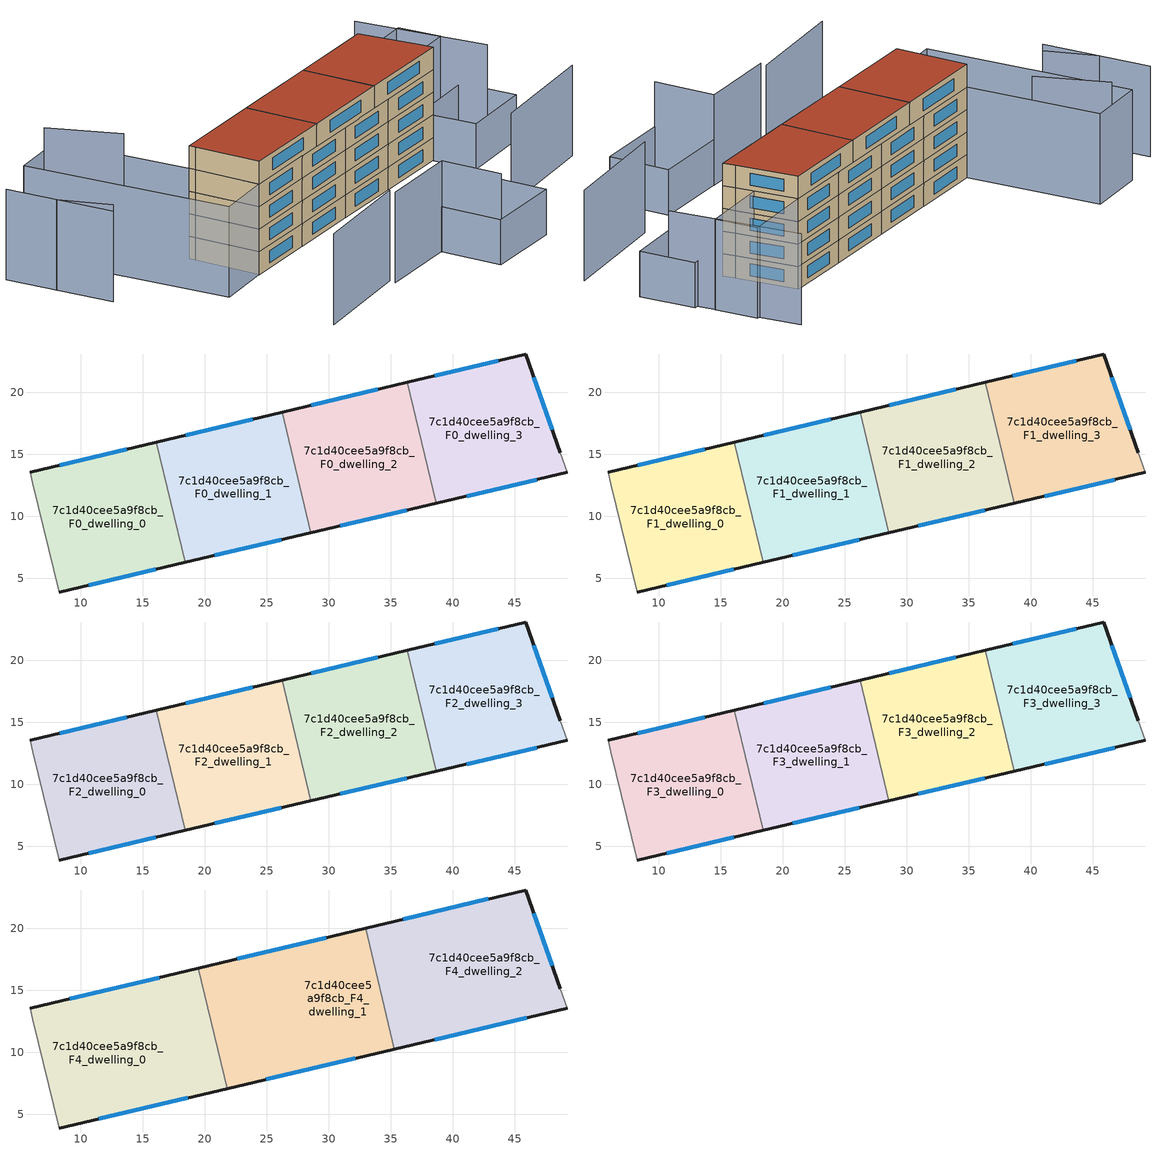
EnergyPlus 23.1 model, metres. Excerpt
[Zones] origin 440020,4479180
7c1d40cee5a9f8cb_F0_dwelling_0
 floor ground (EU_floor_Construction): 16.09,15.99 18.41,6.29 8.26,3.91 6.14,12.64 5.92,13.56 z0
 wall outside (EU_wall_Construction): 8.26,3.91 18.41,6.29 / 16.09,15.99 5.92,13.56 z0:3
 wall adiabatic (EU_wall_Construction): 5.92,13.56 6.14,12.64 8.26,3.91 z0:3
 wall to 7c1d40cee5a9f8cb_F0_dwelling_1 (EU_wall_Construction): 18.41,6.29 16.09,15.99 z0:3
 window (EU_Window_Construction): 10.64,4.47 16.03,5.74 / 13.71,15.42 8.3,14.13 z0.7:2.3
7c1d40cee5a9f8cb_F0_dwelling_1
 floor ground (EU_floor_Construction): 26.22,18.41 28.54,8.68 18.41,6.29 16.09,15.99 z0
 wall outside (EU_wall_Construction): 26.22,18.41 16.09,15.99 / 18.41,6.29 28.54,8.68 z0:3
 wall to 7c1d40cee5a9f8cb_F0_dwelling_2 (EU_wall_Construction): 28.54,8.68 26.22,18.41 z0:3
 window (EU_Window_Construction): 23.85,17.84 18.46,16.55 / 20.78,6.85 26.17,8.12 z0.7:2.3
7c1d40cee5a9f8cb_F0_dwelling_2
 floor ground (EU_floor_Construction): 36.31,20.82 38.64,11.06 28.54,8.68 26.22,18.41 z0
 wall outside (EU_wall_Construction): 36.31,20.82 26.22,18.41 / 28.54,8.68 38.64,11.06 z0:3
 wall to 7c1d40cee5a9f8cb_F0_dwelling_3 (EU_wall_Construction): 38.64,11.06 36.31,20.82 z0:3
 window (EU_Window_Construction): 33.95,20.25 28.58,18.97 / 30.91,9.24 36.28,10.5 z0.7:2.3
7c1d40cee5a9f8cb_F0_dwelling_3
 floor ground (EU_floor_Construction): 45.88,23.1 48.66,15.12 49.22,13.55 38.64,11.06 36.31,20.82 z0
 wall outside (EU_wall_Construction): 38.64,11.06 49.22,13.55 / 48.66,15.12 45.88,23.1 36.31,20.82 z0:3
 wall adiabatic (EU_wall_Construction): 49.22,13.55 48.66,15.12 z0:3
 window (EU_Window_Construction): 41.12,11.64 46.74,12.96 / 43.64,22.56 38.55,21.35 / 48.01,16.99 46.53,21.23 z0.7:2.3
7c1d40cee5a9f8cb_F1_dwelling_0
 floor to 7c1d40cee5a9f8cb_F0_dwelling_0 (EU_floor_Construction): 16.09,15.99 18.41,6.29 8.26,3.91 6.14,12.64 5.92,13.56 z3
 wall outside (EU_wall_Construction): 8.26,3.91 18.41,6.29 / 16.09,15.99 5.92,13.56 z3:6
 wall adiabatic (EU_wall_Construction): 5.92,13.56 6.14,12.64 8.26,3.91 z3:6
 wall to 7c1d40cee5a9f8cb_F1_dwelling_1 (EU_wall_Construction): 18.41,6.29 16.09,15.99 z3:6
 window (EU_Window_Construction): 10.64,4.47 16.03,5.74 / 13.71,15.42 8.3,14.13 z3.7:5.3
7c1d40cee5a9f8cb_F1_dwelling_1
 floor to 7c1d40cee5a9f8cb_F0_dwelling_1 (EU_floor_Construction): 26.22,18.41 28.54,8.68 18.41,6.29 16.09,15.99 z3
 wall outside (EU_wall_Construction): 26.22,18.41 16.09,15.99 / 18.41,6.29 28.54,8.68 z3:6
 wall to 7c1d40cee5a9f8cb_F1_dwelling_2 (EU_wall_Construction): 28.54,8.68 26.22,18.41 z3:6
 window (EU_Window_Construction): 23.85,17.84 18.46,16.55 / 20.78,6.85 26.17,8.12 z3.7:5.3
7c1d40cee5a9f8cb_F1_dwelling_2
 floor to 7c1d40cee5a9f8cb_F0_dwelling_2 (EU_floor_Construction): 36.31,20.82 38.64,11.06 28.54,8.68 26.22,18.41 z3
 wall outside (EU_wall_Construction): 36.31,20.82 26.22,18.41 / 28.54,8.68 38.64,11.06 z3:6
 wall to 7c1d40cee5a9f8cb_F1_dwelling_3 (EU_wall_Construction): 38.64,11.06 36.31,20.82 z3:6
 window (EU_Window_Construction): 33.95,20.25 28.58,18.97 / 30.91,9.24 36.28,10.5 z3.7:5.3
7c1d40cee5a9f8cb_F1_dwelling_3
 floor to 7c1d40cee5a9f8cb_F0_dwelling_3 (EU_floor_Construction): 45.88,23.1 48.66,15.12 49.22,13.55 38.64,11.06 36.31,20.82 z3
 wall outside (EU_wall_Construction): 38.64,11.06 49.22,13.55 / 48.66,15.12 45.88,23.1 36.31,20.82 z3:6
 wall adiabatic (EU_wall_Construction): 49.22,13.55 48.66,15.12 z3:6
 window (EU_Window_Construction): 41.12,11.64 46.74,12.96 / 43.64,22.56 38.55,21.35 / 48.01,16.99 46.53,21.23 z3.7:5.3
7c1d40cee5a9f8cb_F2_dwelling_0
 floor to 7c1d40cee5a9f8cb_F1_dwelling_0 (EU_floor_Construction): 16.09,15.99 18.41,6.29 8.26,3.91 6.14,12.64 5.92,13.56 z6
 wall outside (EU_wall_Construction): 8.26,3.91 18.41,6.29 / 16.09,15.99 5.92,13.56 z6:9
 wall adiabatic (EU_wall_Construction): 5.92,13.56 6.14,12.64 8.26,3.91 z6:9
 wall to 7c1d40cee5a9f8cb_F2_dwelling_1 (EU_wall_Construction): 18.41,6.29 16.09,15.99 z6:9
 window (EU_Window_Construction): 10.64,4.47 16.03,5.74 / 13.71,15.42 8.3,14.13 z6.7:8.3
7c1d40cee5a9f8cb_F2_dwelling_1
 floor to 7c1d40cee5a9f8cb_F1_dwelling_1 (EU_floor_Construction): 26.22,18.41 28.54,8.68 18.41,6.29 16.09,15.99 z6
 wall outside (EU_wall_Construction): 26.22,18.41 16.09,15.99 / 18.41,6.29 28.54,8.68 z6:9
 wall to 7c1d40cee5a9f8cb_F2_dwelling_2 (EU_wall_Construction): 28.54,8.68 26.22,18.41 z6:9
 window (EU_Window_Construction): 23.85,17.84 18.46,16.55 / 20.78,6.85 26.17,8.12 z6.7:8.3
7c1d40cee5a9f8cb_F2_dwelling_2
 floor to 7c1d40cee5a9f8cb_F1_dwelling_2 (EU_floor_Construction): 36.31,20.82 38.64,11.06 28.54,8.68 26.22,18.41 z6
 wall outside (EU_wall_Construction): 36.31,20.82 26.22,18.41 / 28.54,8.68 38.64,11.06 z6:9
 wall to 7c1d40cee5a9f8cb_F2_dwelling_3 (EU_wall_Construction): 38.64,11.06 36.31,20.82 z6:9
 window (EU_Window_Construction): 33.95,20.25 28.58,18.97 / 30.91,9.24 36.28,10.5 z6.7:8.3
7c1d40cee5a9f8cb_F2_dwelling_3
 floor to 7c1d40cee5a9f8cb_F1_dwelling_3 (EU_floor_Construction): 45.88,23.1 48.66,15.12 49.22,13.55 38.64,11.06 36.31,20.82 z6
 wall outside (EU_wall_Construction): 38.64,11.06 49.22,13.55 / 48.66,15.12 45.88,23.1 36.31,20.82 z6:9
 wall adiabatic (EU_wall_Construction): 49.22,13.55 48.66,15.12 z6:9
 window (EU_Window_Construction): 41.12,11.64 46.74,12.96 / 43.64,22.56 38.55,21.35 / 48.01,16.99 46.53,21.23 z6.7:8.3
7c1d40cee5a9f8cb_F3_dwelling_0
 floor to 7c1d40cee5a9f8cb_F2_dwelling_0 (EU_floor_Construction): 16.09,15.99 18.41,6.29 8.26,3.91 6.14,12.64 5.92,13.56 z9
 wall outside (EU_wall_Construction): 8.26,3.91 18.41,6.29 / 16.09,15.99 5.92,13.56 z9:12
 wall adiabatic (EU_wall_Construction): 5.92,13.56 6.14,12.64 8.26,3.91 z9:12
 wall to 7c1d40cee5a9f8cb_F3_dwelling_1 (EU_wall_Construction): 18.41,6.29 16.09,15.99 z9:12
 window (EU_Window_Construction): 10.64,4.47 16.03,5.74 / 13.71,15.42 8.3,14.13 z9.7:11.3
7c1d40cee5a9f8cb_F3_dwelling_1
 floor to 7c1d40cee5a9f8cb_F2_dwelling_1 (EU_floor_Construction): 26.22,18.41 28.54,8.68 18.41,6.29 16.09,15.99 z9
 wall outside (EU_wall_Construction): 26.22,18.41 16.09,15.99 / 18.41,6.29 28.54,8.68 z9:12
 wall to 7c1d40cee5a9f8cb_F3_dwelling_2 (EU_wall_Construction): 28.54,8.68 26.22,18.41 z9:12
 window (EU_Window_Construction): 23.85,17.84 18.46,16.55 / 20.78,6.85 26.17,8.12 z9.7:11.3
7c1d40cee5a9f8cb_F3_dwelling_2
 floor to 7c1d40cee5a9f8cb_F2_dwelling_2 (EU_floor_Construction): 36.31,20.82 38.64,11.06 28.54,8.68 26.22,18.41 z9
 wall outside (EU_wall_Construction): 36.31,20.82 26.22,18.41 / 28.54,8.68 38.64,11.06 z9:12
 wall to 7c1d40cee5a9f8cb_F3_dwelling_3 (EU_wall_Construction): 38.64,11.06 36.31,20.82 z9:12
 window (EU_Window_Construction): 33.95,20.25 28.58,18.97 / 30.91,9.24 36.28,10.5 z9.7:11.3
 ceiling adiabatic (EU_roof_Construction): 38.64,11.06 36.31,20.82 26.22,18.41 28.54,8.68 z12
7c1d40cee5a9f8cb_F3_dwelling_3
 floor to 7c1d40cee5a9f8cb_F2_dwelling_3 (EU_floor_Construction): 45.88,23.1 48.66,15.12 49.22,13.55 38.64,11.06 36.31,20.82 z9
 wall outside (EU_wall_Construction): 38.64,11.06 49.22,13.55 / 48.66,15.12 45.88,23.1 36.31,20.82 z9:12
 wall adiabatic (EU_wall_Construction): 49.22,13.55 48.66,15.12 z9:12
 window (EU_Window_Construction): 41.12,11.64 46.74,12.96 / 43.64,22.56 38.55,21.35 / 48.01,16.99 46.53,21.23 z9.7:11.3
7c1d40cee5a9f8cb_F4_dwelling_0
 floor to 7c1d40cee5a9f8cb_F3_dwelling_0 (EU_floor_Construction): 16.09,15.99 18.41,6.29 8.26,3.91 6.14,12.64 5.92,13.56 z12
 floor to 7c1d40cee5a9f8cb_F3_dwelling_1 (EU_floor_Construction): 19.47,16.8 21.79,7.09 18.41,6.29 16.09,15.99 z12
 wall outside (EU_wall_Construction): 8.26,3.91 21.79,7.09 / 19.47,16.8 5.92,13.56 z12:15
 wall adiabatic (EU_wall_Construction): 5.92,13.56 6.14,12.64 8.26,3.91 z12:15
 wall to 7c1d40cee5a9f8cb_F4_dwelling_1 (EU_wall_Construction): 21.79,7.09 19.47,16.8 z12:15
 window (EU_Window_Construction): 11.43,4.65 18.62,6.35 / 16.3,16.04 9.1,14.32 z12.7:14.3
 roof outside (EU_roof_Construction): 21.79,7.09 19.47,16.8 5.92,13.56 6.14,12.64 8.26,3.91 z15
7c1d40cee5a9f8cb_F4_dwelling_1
 floor to 7c1d40cee5a9f8cb_F3_dwelling_1 (EU_floor_Construction): 26.22,18.41 28.54,8.68 21.79,7.09 19.47,16.8 z12
 floor adiabatic (EU_floor_Construction): 32.95,20.01 35.28,10.27 28.54,8.68 26.22,18.41 z12
 wall outside (EU_wall_Construction): 32.95,20.01 19.47,16.8 / 21.79,7.09 35.28,10.27 z12:15
 wall to 7c1d40cee5a9f8cb_F4_dwelling_2 (EU_wall_Construction): 35.28,10.27 32.95,20.01 z12:15
 window (EU_Window_Construction): 29.8,19.26 22.63,17.55 / 24.95,7.83 32.12,9.52 z12.7:14.3
 roof outside (EU_roof_Construction): 35.28,10.27 32.95,20.01 19.47,16.8 21.79,7.09 z15
7c1d40cee5a9f8cb_F4_dwelling_2
 floor to 7c1d40cee5a9f8cb_F3_dwelling_3 (EU_floor_Construction): 45.88,23.1 48.66,15.12 49.22,13.55 38.64,11.06 36.31,20.82 z12
 floor adiabatic (EU_floor_Construction): 36.31,20.82 38.64,11.06 35.28,10.27 32.95,20.01 z12
 wall outside (EU_wall_Construction): 35.28,10.27 49.22,13.55 / 48.66,15.12 45.88,23.1 32.95,20.01 z12:15
 wall adiabatic (EU_wall_Construction): 49.22,13.55 48.66,15.12 z12:15
 window (EU_Window_Construction): 38.54,11.03 45.95,12.78 / 42.85,22.38 35.98,20.74 / 48.01,16.99 46.53,21.23 z12.7:14.3
 roof outside (EU_roof_Construction): 49.22,13.55 48.66,15.12 45.88,23.1 32.95,20.01 35.28,10.27 z15
shading: 3.01,-13.58 17.76,-9.03 / 45.72,-2.98 61.94,2.2 / 17.8,-9.97 28.96,-7.18 / 28.96,-7.18 30.99,-15.31 / 59.55,14.19 53.71,31.01 / -12.43,18.48 -8.88,12.29 / -14.32,25.22 -10.3,10.91 / 57.52,20.17 47.43,17.41 / 47.43,17.41 45.88,23.1 / 45.88,23.1 55.96,25.86 / 55.96,25.86 57.52,20.17 / 0.51,1.66 -7.35,28.84 / -7.35,28.84 0.77,31.19 / 0.77,31.19 8.63,4.01 / 8.63,4.01 0.51,1.66 z0:12; 41.65,-12.75 30.8,-15.36 / 30.8,-15.36 28.86,-7.28 / 28.86,-7.28 39.71,-4.67 / 39.71,-4.67 41.65,-12.75 / 60.91,10.63 50.78,7.73 / 50.78,7.73 48.66,15.12 / 48.66,15.12 58.79,18.02 / 58.79,18.02 60.91,10.63 z0:6; 3.12,21.95 -2.21,30.31 z0:15
[Building]
EU S2 Campaign: North Axis=0; Terrain=City; Solar Distribution=FullExterior
[Site:Location]
Madrid: Latitude=40.5; Longitude=-3.5; Time Zone=1; Elevation=609
[SizingPeriod:WeatherFileDays]
AnnualSizingPeriod: Begin Month=1; Begin Day of Month=1; End Month=12; End Day of Month=31; Day of Week for Start Day=Monday; Use Weather File Daylight Saving Period=No; Use Weather File Rain and Snow Indicators=No
[MATERIAL]
EU_InternalMass_Material: Roughness=MediumRough; Thickness=0.1; Conductivity=1; Density=1800; Specific Heat=900; Thermal Absorptance=0.9; Solar Absorptance=0.7; Visible Absorptance=0.7
[MATERIAL:NOMASS] Roughness=MediumRough; Thermal Absorptance=0.9; Solar Absorptance=0.7; Visible Absorptance=0.7
Name | Thermal Resistance
EU_wall_NoMass | 0.419739
EU_roof_NoMass | 0.352165
EU_floor_NoMass | 0.608284
[WINDOWMATERIAL:SIMPLEGLAZINGSYSTEM]
EU_Window_SimpleGlazing: UFactor=4.8352; Solar Heat Gain Coefficient=0.85; Visible Transmittance=0.85
[CONSTRUCTION]
EU_wall_Construction: EU_wall_NoMass
EU_roof_Construction: EU_roof_NoMass
EU_floor_Construction: EU_floor_NoMass
EU_Window_Construction: EU_Window_SimpleGlazing
EU_InternalMass_Construction: EU_InternalMass_Material
[ZONE] Type=1; Multiplier=1; Ceiling Height=autocalculate; Floor Area=autocalculate; Part of Total Floor Area=Yes
Name | Volume
7c1d40cee5a9f8cb_F0_dwelling_0; 7c1d40cee5a9f8cb_F1_dwelling_0; 7c1d40cee5a9f8cb_F2_dwelling_0; 7c1d40cee5a9f8cb_F3_dwelling_0 | 311.781
7c1d40cee5a9f8cb_F4_dwelling_0 | 415.731
7c1d40cee5a9f8cb_F0_dwelling_1; 7c1d40cee5a9f8cb_F1_dwelling_1; 7c1d40cee5a9f8cb_F2_dwelling_1; 7c1d40cee5a9f8cb_F3_dwelling_1 | 311.772
7c1d40cee5a9f8cb_F4_dwelling_1 | 415.693
7c1d40cee5a9f8cb_F0_dwelling_2; 7c1d40cee5a9f8cb_F1_dwelling_2; 7c1d40cee5a9f8cb_F2_dwelling_2; 7c1d40cee5a9f8cb_F3_dwelling_2 | 311.792
7c1d40cee5a9f8cb_F4_dwelling_2 | 415.69
7c1d40cee5a9f8cb_F0_dwelling_3; 7c1d40cee5a9f8cb_F1_dwelling_3; 7c1d40cee5a9f8cb_F2_dwelling_3; 7c1d40cee5a9f8cb_F3_dwelling_3 | 311.789
[INTERNALMASS] Construction=EU_InternalMass_Construction
Name | Zone or ZoneList | Surface Area
7c1d40cee5a9f8cb_F0_dwelling_0_EU_InternalMass | 7c1d40cee5a9f8cb_F0_dwelling_0 | 103.927
7c1d40cee5a9f8cb_F0_dwelling_1_EU_InternalMass | 7c1d40cee5a9f8cb_F0_dwelling_1 | 103.924
7c1d40cee5a9f8cb_F0_dwelling_2_EU_InternalMass | 7c1d40cee5a9f8cb_F0_dwelling_2 | 103.931
7c1d40cee5a9f8cb_F0_dwelling_3_EU_InternalMass | 7c1d40cee5a9f8cb_F0_dwelling_3 | 103.93
7c1d40cee5a9f8cb_F1_dwelling_0_EU_InternalMass | 7c1d40cee5a9f8cb_F1_dwelling_0 | 103.927
7c1d40cee5a9f8cb_F1_dwelling_1_EU_InternalMass | 7c1d40cee5a9f8cb_F1_dwelling_1 | 103.924
7c1d40cee5a9f8cb_F1_dwelling_2_EU_InternalMass | 7c1d40cee5a9f8cb_F1_dwelling_2 | 103.931
7c1d40cee5a9f8cb_F1_dwelling_3_EU_InternalMass | 7c1d40cee5a9f8cb_F1_dwelling_3 | 103.93
7c1d40cee5a9f8cb_F2_dwelling_0_EU_InternalMass | 7c1d40cee5a9f8cb_F2_dwelling_0 | 103.927
7c1d40cee5a9f8cb_F2_dwelling_1_EU_InternalMass | 7c1d40cee5a9f8cb_F2_dwelling_1 | 103.924
7c1d40cee5a9f8cb_F2_dwelling_2_EU_InternalMass | 7c1d40cee5a9f8cb_F2_dwelling_2 | 103.931
7c1d40cee5a9f8cb_F2_dwelling_3_EU_InternalMass | 7c1d40cee5a9f8cb_F2_dwelling_3 | 103.93
7c1d40cee5a9f8cb_F3_dwelling_0_EU_InternalMass | 7c1d40cee5a9f8cb_F3_dwelling_0 | 103.927
7c1d40cee5a9f8cb_F3_dwelling_1_EU_InternalMass | 7c1d40cee5a9f8cb_F3_dwelling_1 | 103.924
7c1d40cee5a9f8cb_F3_dwelling_2_EU_InternalMass | 7c1d40cee5a9f8cb_F3_dwelling_2 | 103.931
7c1d40cee5a9f8cb_F3_dwelling_3_EU_InternalMass | 7c1d40cee5a9f8cb_F3_dwelling_3 | 103.93
7c1d40cee5a9f8cb_F4_dwelling_0_EU_InternalMass | 7c1d40cee5a9f8cb_F4_dwelling_0 | 138.577
7c1d40cee5a9f8cb_F4_dwelling_1_EU_InternalMass | 7c1d40cee5a9f8cb_F4_dwelling_1 | 138.564
7c1d40cee5a9f8cb_F4_dwelling_2_EU_InternalMass | 7c1d40cee5a9f8cb_F4_dwelling_2 | 138.564
[OTHEREQUIPMENT] Fuel Type=Electricity; Design Level Calculation Method=Watts/Area; Power per Zone Floor Area=1; Fraction Latent=0; Fraction Radiant=0; Fraction Lost=0; Carbon Dioxide Generation Rate=0; EndUse Subcategory=EU_Step8_InternalGains
Name | Zone or ZoneList or Space or SpaceList | Schedule
EU_Step8_InternalGain_7c1d40cee5a9f8cb_F0_dwelling_0_f000 | 7c1d40cee5a9f8cb_F0_dwelling_0 | EU_Step8_GainSchedule_7c1d40cee5a9f8cb_F0_dwelling_0_f000
EU_Step8_InternalGain_7c1d40cee5a9f8cb_F0_dwelling_1_f000 | 7c1d40cee5a9f8cb_F0_dwelling_1 | EU_Step8_GainSchedule_7c1d40cee5a9f8cb_F0_dwelling_1_f000
EU_Step8_InternalGain_7c1d40cee5a9f8cb_F0_dwelling_2_f000 | 7c1d40cee5a9f8cb_F0_dwelling_2 | EU_Step8_GainSchedule_7c1d40cee5a9f8cb_F0_dwelling_2_f000
EU_Step8_InternalGain_7c1d40cee5a9f8cb_F0_dwelling_3_f000 | 7c1d40cee5a9f8cb_F0_dwelling_3 | EU_Step8_GainSchedule_7c1d40cee5a9f8cb_F0_dwelling_3_f000
EU_Step8_InternalGain_7c1d40cee5a9f8cb_F1_dwelling_0_f000 | 7c1d40cee5a9f8cb_F1_dwelling_0 | EU_Step8_GainSchedule_7c1d40cee5a9f8cb_F1_dwelling_0_f000
EU_Step8_InternalGain_7c1d40cee5a9f8cb_F1_dwelling_1_f000 | 7c1d40cee5a9f8cb_F1_dwelling_1 | EU_Step8_GainSchedule_7c1d40cee5a9f8cb_F1_dwelling_1_f000
EU_Step8_InternalGain_7c1d40cee5a9f8cb_F1_dwelling_2_f000 | 7c1d40cee5a9f8cb_F1_dwelling_2 | EU_Step8_GainSchedule_7c1d40cee5a9f8cb_F1_dwelling_2_f000
EU_Step8_InternalGain_7c1d40cee5a9f8cb_F1_dwelling_3_f000 | 7c1d40cee5a9f8cb_F1_dwelling_3 | EU_Step8_GainSchedule_7c1d40cee5a9f8cb_F1_dwelling_3_f000
EU_Step8_InternalGain_7c1d40cee5a9f8cb_F2_dwelling_0_f000 | 7c1d40cee5a9f8cb_F2_dwelling_0 | EU_Step8_GainSchedule_7c1d40cee5a9f8cb_F2_dwelling_0_f000
EU_Step8_InternalGain_7c1d40cee5a9f8cb_F2_dwelling_1_f000 | 7c1d40cee5a9f8cb_F2_dwelling_1 | EU_Step8_GainSchedule_7c1d40cee5a9f8cb_F2_dwelling_1_f000
EU_Step8_InternalGain_7c1d40cee5a9f8cb_F2_dwelling_2_f000 | 7c1d40cee5a9f8cb_F2_dwelling_2 | EU_Step8_GainSchedule_7c1d40cee5a9f8cb_F2_dwelling_2_f000
EU_Step8_InternalGain_7c1d40cee5a9f8cb_F2_dwelling_3_f000 | 7c1d40cee5a9f8cb_F2_dwelling_3 | EU_Step8_GainSchedule_7c1d40cee5a9f8cb_F2_dwelling_3_f000
EU_Step8_InternalGain_7c1d40cee5a9f8cb_F3_dwelling_0_f000 | 7c1d40cee5a9f8cb_F3_dwelling_0 | EU_Step8_GainSchedule_7c1d40cee5a9f8cb_F3_dwelling_0_f000
EU_Step8_InternalGain_7c1d40cee5a9f8cb_F3_dwelling_1_f000 | 7c1d40cee5a9f8cb_F3_dwelling_1 | EU_Step8_GainSchedule_7c1d40cee5a9f8cb_F3_dwelling_1_f000
EU_Step8_InternalGain_7c1d40cee5a9f8cb_F3_dwelling_2_f000 | 7c1d40cee5a9f8cb_F3_dwelling_2 | EU_Step8_GainSchedule_7c1d40cee5a9f8cb_F3_dwelling_2_f000
EU_Step8_InternalGain_7c1d40cee5a9f8cb_F3_dwelling_3_f000 | 7c1d40cee5a9f8cb_F3_dwelling_3 | EU_Step8_GainSchedule_7c1d40cee5a9f8cb_F3_dwelling_3_f000
EU_Step8_InternalGain_7c1d40cee5a9f8cb_F4_dwelling_0_f000 | 7c1d40cee5a9f8cb_F4_dwelling_0 | EU_Step8_GainSchedule_7c1d40cee5a9f8cb_F4_dwelling_0_f000
EU_Step8_InternalGain_7c1d40cee5a9f8cb_F4_dwelling_1_f000 | 7c1d40cee5a9f8cb_F4_dwelling_1 | EU_Step8_GainSchedule_7c1d40cee5a9f8cb_F4_dwelling_1_f000
EU_Step8_InternalGain_7c1d40cee5a9f8cb_F4_dwelling_2_f000 | 7c1d40cee5a9f8cb_F4_dwelling_2 | EU_Step8_GainSchedule_7c1d40cee5a9f8cb_F4_dwelling_2_f000
[ZONEVENTILATION:DESIGNFLOWRATE] Schedule=EU_AlwaysOn; Design Flow Rate Calculation Method=AirChanges/Hour; Air Changes per Hour=0.703302; Ventilation Type=Natural; Fan Pressure Rise=0; Fan Total Efficiency=1; Constant Term Coefficient=1; Temperature Term Coefficient=0; Velocity Term Coefficient=0; Velocity Squared Term Coefficient=0; Minimum Indoor Temperature=-100; Maximum Indoor Temperature=100; Delta Temperature=-100; Minimum Outdoor Temperature=-100; Maximum Outdoor Temperature=100; Maximum Wind Speed=40
Name | Zone or ZoneList or Space or SpaceList
EU_ConstantAir_7c1d40cee5a9f8cb_F0_dwelling_0 | 7c1d40cee5a9f8cb_F0_dwelling_0
EU_ConstantAir_7c1d40cee5a9f8cb_F0_dwelling_1 | 7c1d40cee5a9f8cb_F0_dwelling_1
EU_ConstantAir_7c1d40cee5a9f8cb_F0_dwelling_2 | 7c1d40cee5a9f8cb_F0_dwelling_2
EU_ConstantAir_7c1d40cee5a9f8cb_F0_dwelling_3 | 7c1d40cee5a9f8cb_F0_dwelling_3
EU_ConstantAir_7c1d40cee5a9f8cb_F1_dwelling_0 | 7c1d40cee5a9f8cb_F1_dwelling_0
EU_ConstantAir_7c1d40cee5a9f8cb_F1_dwelling_1 | 7c1d40cee5a9f8cb_F1_dwelling_1
EU_ConstantAir_7c1d40cee5a9f8cb_F1_dwelling_2 | 7c1d40cee5a9f8cb_F1_dwelling_2
EU_ConstantAir_7c1d40cee5a9f8cb_F1_dwelling_3 | 7c1d40cee5a9f8cb_F1_dwelling_3
EU_ConstantAir_7c1d40cee5a9f8cb_F2_dwelling_0 | 7c1d40cee5a9f8cb_F2_dwelling_0
EU_ConstantAir_7c1d40cee5a9f8cb_F2_dwelling_1 | 7c1d40cee5a9f8cb_F2_dwelling_1
EU_ConstantAir_7c1d40cee5a9f8cb_F2_dwelling_2 | 7c1d40cee5a9f8cb_F2_dwelling_2
EU_ConstantAir_7c1d40cee5a9f8cb_F2_dwelling_3 | 7c1d40cee5a9f8cb_F2_dwelling_3
EU_ConstantAir_7c1d40cee5a9f8cb_F3_dwelling_0 | 7c1d40cee5a9f8cb_F3_dwelling_0
EU_ConstantAir_7c1d40cee5a9f8cb_F3_dwelling_1 | 7c1d40cee5a9f8cb_F3_dwelling_1
EU_ConstantAir_7c1d40cee5a9f8cb_F3_dwelling_2 | 7c1d40cee5a9f8cb_F3_dwelling_2
EU_ConstantAir_7c1d40cee5a9f8cb_F3_dwelling_3 | 7c1d40cee5a9f8cb_F3_dwelling_3
EU_ConstantAir_7c1d40cee5a9f8cb_F4_dwelling_0 | 7c1d40cee5a9f8cb_F4_dwelling_0
EU_ConstantAir_7c1d40cee5a9f8cb_F4_dwelling_1 | 7c1d40cee5a9f8cb_F4_dwelling_1
EU_ConstantAir_7c1d40cee5a9f8cb_F4_dwelling_2 | 7c1d40cee5a9f8cb_F4_dwelling_2
[HVACTEMPLATE:THERMOSTAT] Constant Heating Setpoint=20; Constant Cooling Setpoint=50
EU_HeatOnly_7c1d40cee5a9f8cb_F0_dwelling_0; EU_HeatOnly_7c1d40cee5a9f8cb_F0_dwelling_1; EU_HeatOnly_7c1d40cee5a9f8cb_F0_dwelling_2; EU_HeatOnly_7c1d40cee5a9f8cb_F0_dwelling_3; EU_HeatOnly_7c1d40cee5a9f8cb_F1_dwelling_0; EU_HeatOnly_7c1d40cee5a9f8cb_F1_dwelling_1; EU_HeatOnly_7c1d40cee5a9f8cb_F1_dwelling_2; EU_HeatOnly_7c1d40cee5a9f8cb_F1_dwelling_3; EU_HeatOnly_7c1d40cee5a9f8cb_F2_dwelling_0; EU_HeatOnly_7c1d40cee5a9f8cb_F2_dwelling_1; EU_HeatOnly_7c1d40cee5a9f8cb_F2_dwelling_2; EU_HeatOnly_7c1d40cee5a9f8cb_F2_dwelling_3; EU_HeatOnly_7c1d40cee5a9f8cb_F3_dwelling_0; EU_HeatOnly_7c1d40cee5a9f8cb_F3_dwelling_1; EU_HeatOnly_7c1d40cee5a9f8cb_F3_dwelling_2; EU_HeatOnly_7c1d40cee5a9f8cb_F3_dwelling_3; EU_HeatOnly_7c1d40cee5a9f8cb_F4_dwelling_0; EU_HeatOnly_7c1d40cee5a9f8cb_F4_dwelling_1; EU_HeatOnly_7c1d40cee5a9f8cb_F4_dwelling_2
[HVACTEMPLATE:ZONE:IDEALLOADSAIRSYSTEM] System Availability Schedule=EU_AlwaysOn; Maximum Heating Supply Air Temperature=50; Minimum Cooling Supply Air Temperature=13; Maximum Heating Supply Air Humidity Ratio=0.0156; Minimum Cooling Supply Air Humidity Ratio=0.0077; Heating Limit=NoLimit; Cooling Limit=NoLimit; Heating Availability Schedule=EU_AlwaysOn; Cooling Availability Schedule=EU_CoolingOff; Dehumidification Control Type=ConstantSensibleHeatRatio; Cooling Sensible Heat Ratio=0.7; Dehumidification Setpoint=60; Humidification Control Type=None; Humidification Setpoint=30; Outdoor Air Method=None; Outdoor Air Flow Rate per Person=0.00944; Outdoor Air Flow Rate per Zone Floor Area=0; Outdoor Air Flow Rate per Zone=0; Demand Controlled Ventilation Type=None; Outdoor Air Economizer Type=NoEconomizer; Heat Recovery Type=None; Sensible Heat Recovery Effectiveness=0.7; Latent Heat Recovery Effectiveness=0.65
Name | Template Thermostat
7c1d40cee5a9f8cb_F0_dwelling_0 | EU_HeatOnly_7c1d40cee5a9f8cb_F0_dwelling_0
7c1d40cee5a9f8cb_F0_dwelling_1 | EU_HeatOnly_7c1d40cee5a9f8cb_F0_dwelling_1
7c1d40cee5a9f8cb_F0_dwelling_2 | EU_HeatOnly_7c1d40cee5a9f8cb_F0_dwelling_2
7c1d40cee5a9f8cb_F0_dwelling_3 | EU_HeatOnly_7c1d40cee5a9f8cb_F0_dwelling_3
7c1d40cee5a9f8cb_F1_dwelling_0 | EU_HeatOnly_7c1d40cee5a9f8cb_F1_dwelling_0
7c1d40cee5a9f8cb_F1_dwelling_1 | EU_HeatOnly_7c1d40cee5a9f8cb_F1_dwelling_1
7c1d40cee5a9f8cb_F1_dwelling_2 | EU_HeatOnly_7c1d40cee5a9f8cb_F1_dwelling_2
7c1d40cee5a9f8cb_F1_dwelling_3 | EU_HeatOnly_7c1d40cee5a9f8cb_F1_dwelling_3
7c1d40cee5a9f8cb_F2_dwelling_0 | EU_HeatOnly_7c1d40cee5a9f8cb_F2_dwelling_0
7c1d40cee5a9f8cb_F2_dwelling_1 | EU_HeatOnly_7c1d40cee5a9f8cb_F2_dwelling_1
7c1d40cee5a9f8cb_F2_dwelling_2 | EU_HeatOnly_7c1d40cee5a9f8cb_F2_dwelling_2
7c1d40cee5a9f8cb_F2_dwelling_3 | EU_HeatOnly_7c1d40cee5a9f8cb_F2_dwelling_3
7c1d40cee5a9f8cb_F3_dwelling_0 | EU_HeatOnly_7c1d40cee5a9f8cb_F3_dwelling_0
7c1d40cee5a9f8cb_F3_dwelling_1 | EU_HeatOnly_7c1d40cee5a9f8cb_F3_dwelling_1
7c1d40cee5a9f8cb_F3_dwelling_2 | EU_HeatOnly_7c1d40cee5a9f8cb_F3_dwelling_2
7c1d40cee5a9f8cb_F3_dwelling_3 | EU_HeatOnly_7c1d40cee5a9f8cb_F3_dwelling_3
7c1d40cee5a9f8cb_F4_dwelling_0 | EU_HeatOnly_7c1d40cee5a9f8cb_F4_dwelling_0
7c1d40cee5a9f8cb_F4_dwelling_1 | EU_HeatOnly_7c1d40cee5a9f8cb_F4_dwelling_1
7c1d40cee5a9f8cb_F4_dwelling_2 | EU_HeatOnly_7c1d40cee5a9f8cb_F4_dwelling_2
[SIZING:ZONE] Zone Cooling Design Supply Air Temperature Input Method=SupplyAirTemperature; Zone Cooling Design Supply Air Temperature=13; Zone Heating Design Supply Air Temperature Input Method=SupplyAirTemperature; Zone Heating Design Supply Air Temperature=50; Zone Cooling Design Supply Air Humidity Ratio=0.008; Zone Heating Design Supply Air Humidity Ratio=0.008; Cooling Design Air Flow Method=DesignDay; Cooling Design Air Flow Rate=0; Cooling Minimum Air Flow per Zone Floor Area=0.000762; Cooling Minimum Air Flow=0; Cooling Minimum Air Flow Fraction=0.2; Heating Design Air Flow Method=DesignDay; Heating Design Air Flow Rate=0; Heating Maximum Air Flow per Zone Floor Area=0.002032; Heating Maximum Air Flow=0.141576; Heating Maximum Air Flow Fraction=0.3; Account for Dedicated Outdoor Air System=No; Dedicated Outdoor Air System Control Strategy=NeutralSupplyAir; Dedicated Outdoor Air Low Setpoint Temperature for Design=autosize; Dedicated Outdoor Air High Setpoint Temperature for Design=autosize; Zone Load Sizing Method=Sensible Load Only No Latent Load; Zone Latent Cooling Design Supply Air Humidity Ratio Input Method=HumidityRatioDifference; Zone Cooling Design Supply Air Humidity Ratio Difference=0.005; Zone Latent Heating Design Supply Air Humidity Ratio Input Method=HumidityRatioDifference; Zone Humidification Design Supply Air Humidity Ratio Difference=0.005
7c1d40cee5a9f8cb_F0_dwelling_0; 7c1d40cee5a9f8cb_F0_dwelling_1; 7c1d40cee5a9f8cb_F0_dwelling_2; 7c1d40cee5a9f8cb_F0_dwelling_3; 7c1d40cee5a9f8cb_F1_dwelling_0; 7c1d40cee5a9f8cb_F1_dwelling_1; 7c1d40cee5a9f8cb_F1_dwelling_2; 7c1d40cee5a9f8cb_F1_dwelling_3; 7c1d40cee5a9f8cb_F2_dwelling_0; 7c1d40cee5a9f8cb_F2_dwelling_1; 7c1d40cee5a9f8cb_F2_dwelling_2; 7c1d40cee5a9f8cb_F2_dwelling_3; 7c1d40cee5a9f8cb_F3_dwelling_0; 7c1d40cee5a9f8cb_F3_dwelling_1; 7c1d40cee5a9f8cb_F3_dwelling_2; 7c1d40cee5a9f8cb_F3_dwelling_3; 7c1d40cee5a9f8cb_F4_dwelling_0; 7c1d40cee5a9f8cb_F4_dwelling_1; 7c1d40cee5a9f8cb_F4_dwelling_2
[SCHEDULE:CONSTANT]
Name | Hourly Value
EU_AlwaysOn | 1
EU_CoolingOff | 0
[SCHEDULE:FILE] Column Number=1; Rows to Skip at Top=0; Number of Hours of Data=8760; Column Separator=Comma; Interpolate to Timestep=No; Minutes per Item=60; Adjust Schedule for Daylight Savings=Yes
Name | File
EU_Step8_GainSchedule_7c1d40cee5a9f8cb_F0_dwelling_0_f000 | ../../schedules/7c1d40cee5a9f8cb/7c1d40cee5a9f8cb_F0_dwelling_0_f000_gain.csv
EU_Step8_GainSchedule_7c1d40cee5a9f8cb_F0_dwelling_1_f000 | ../../schedules/7c1d40cee5a9f8cb/7c1d40cee5a9f8cb_F0_dwelling_1_f000_gain.csv
EU_Step8_GainSchedule_7c1d40cee5a9f8cb_F0_dwelling_2_f000 | ../../schedules/7c1d40cee5a9f8cb/7c1d40cee5a9f8cb_F0_dwelling_2_f000_gain.csv
EU_Step8_GainSchedule_7c1d40cee5a9f8cb_F0_dwelling_3_f000 | ../../schedules/7c1d40cee5a9f8cb/7c1d40cee5a9f8cb_F0_dwelling_3_f000_gain.csv
EU_Step8_GainSchedule_7c1d40cee5a9f8cb_F1_dwelling_0_f000 | ../../schedules/7c1d40cee5a9f8cb/7c1d40cee5a9f8cb_F1_dwelling_0_f000_gain.csv
EU_Step8_GainSchedule_7c1d40cee5a9f8cb_F1_dwelling_1_f000 | ../../schedules/7c1d40cee5a9f8cb/7c1d40cee5a9f8cb_F1_dwelling_1_f000_gain.csv
EU_Step8_GainSchedule_7c1d40cee5a9f8cb_F1_dwelling_2_f000 | ../../schedules/7c1d40cee5a9f8cb/7c1d40cee5a9f8cb_F1_dwelling_2_f000_gain.csv
EU_Step8_GainSchedule_7c1d40cee5a9f8cb_F1_dwelling_3_f000 | ../../schedules/7c1d40cee5a9f8cb/7c1d40cee5a9f8cb_F1_dwelling_3_f000_gain.csv
EU_Step8_GainSchedule_7c1d40cee5a9f8cb_F2_dwelling_0_f000 | ../../schedules/7c1d40cee5a9f8cb/7c1d40cee5a9f8cb_F2_dwelling_0_f000_gain.csv
EU_Step8_GainSchedule_7c1d40cee5a9f8cb_F2_dwelling_1_f000 | ../../schedules/7c1d40cee5a9f8cb/7c1d40cee5a9f8cb_F2_dwelling_1_f000_gain.csv
EU_Step8_GainSchedule_7c1d40cee5a9f8cb_F2_dwelling_2_f000 | ../../schedules/7c1d40cee5a9f8cb/7c1d40cee5a9f8cb_F2_dwelling_2_f000_gain.csv
EU_Step8_GainSchedule_7c1d40cee5a9f8cb_F2_dwelling_3_f000 | ../../schedules/7c1d40cee5a9f8cb/7c1d40cee5a9f8cb_F2_dwelling_3_f000_gain.csv
EU_Step8_GainSchedule_7c1d40cee5a9f8cb_F3_dwelling_0_f000 | ../../schedules/7c1d40cee5a9f8cb/7c1d40cee5a9f8cb_F3_dwelling_0_f000_gain.csv
EU_Step8_GainSchedule_7c1d40cee5a9f8cb_F3_dwelling_1_f000 | ../../schedules/7c1d40cee5a9f8cb/7c1d40cee5a9f8cb_F3_dwelling_1_f000_gain.csv
EU_Step8_GainSchedule_7c1d40cee5a9f8cb_F3_dwelling_2_f000 | ../../schedules/7c1d40cee5a9f8cb/7c1d40cee5a9f8cb_F3_dwelling_2_f000_gain.csv
EU_Step8_GainSchedule_7c1d40cee5a9f8cb_F3_dwelling_3_f000 | ../../schedules/7c1d40cee5a9f8cb/7c1d40cee5a9f8cb_F3_dwelling_3_f000_gain.csv
EU_Step8_GainSchedule_7c1d40cee5a9f8cb_F4_dwelling_0_f000 | ../../schedules/7c1d40cee5a9f8cb/7c1d40cee5a9f8cb_F4_dwelling_0_f000_gain.csv
EU_Step8_GainSchedule_7c1d40cee5a9f8cb_F4_dwelling_1_f000 | ../../schedules/7c1d40cee5a9f8cb/7c1d40cee5a9f8cb_F4_dwelling_1_f000_gain.csv
EU_Step8_GainSchedule_7c1d40cee5a9f8cb_F4_dwelling_2_f000 | ../../schedules/7c1d40cee5a9f8cb/7c1d40cee5a9f8cb_F4_dwelling_2_f000_gain.csv
